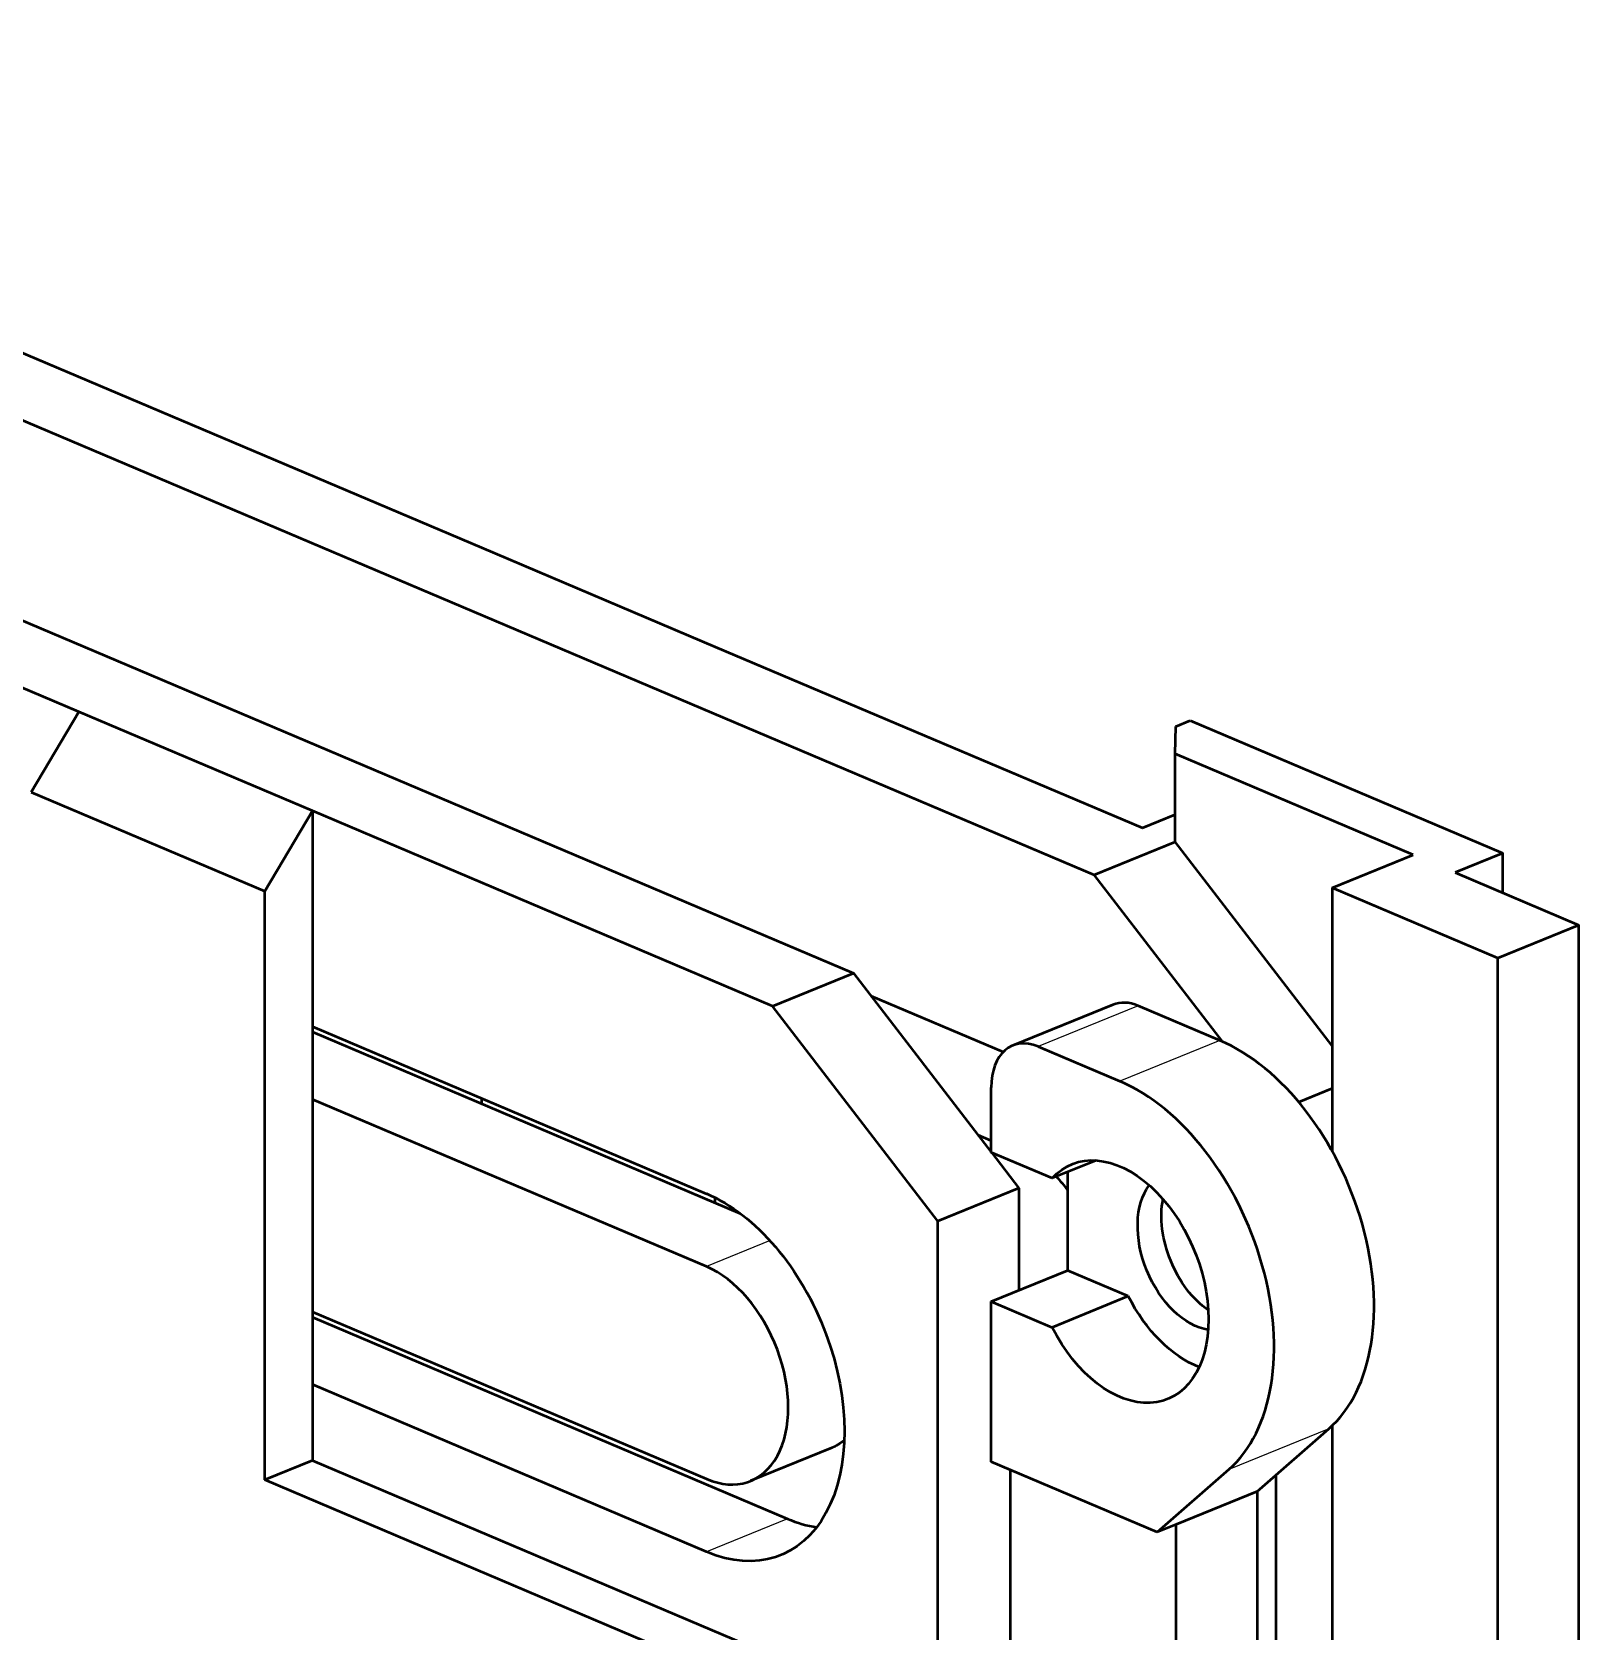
# Model space of a CAD drawing. Header units: millimetres. Extents: x 0 to 420, y 0 to 297.
# Drawn here: x 149.92 to 173.1, y 197.64 to 221.61 of the extents above; entities that cross this region are included whole.
import ezdxf

# ---------------------------------------------------------------- set-up
doc = ezdxf.new("R2010")
doc.units = ezdxf.units.MM
doc.header["$LTSCALE"] = 0.75
doc.layers.add('Visible', color=7, linetype='Continuous', lineweight=50)
doc.layers.add('Visible Narrow', color=7, linetype='Continuous', lineweight=25)

msp = doc.modelspace()

# ---------------------------------------------------------------- linework, layer by layer
at = {"layer": 'Visible', "extrusion": (-4.13746e-17, 0.909404, 0.415914)}
for p, q in [((136.064, 221.607), (165.835, 208.979)), ((132.458, 220.136), (162.229, 207.509)), ((147.671, 217.693), (156.656, 213.882)), ((150.622, 211.422), (141.637, 215.233)), ((156.656, 213.882), (160.156, 212.398)), ((160.156, 212.398), (166.558, 209.682)), ((150.622, 211.422), (149.908, 210.221)), ((154.123, 209.937), (150.622, 211.422)), ((167.048, 210.793), (167.058, 211.205)), ((167.058, 211.205), (167.272, 211.292)), ((167.272, 211.292), (171.956, 209.305)), ((167.048, 209.474), (167.048, 210.793)), ((170.612, 209.281), (167.048, 210.793)), ((149.908, 210.221), (153.409, 208.736)), ((153.409, 208.736), (154.123, 209.937)), ((161.015, 207.014), (154.123, 209.937)), ((154.123, 209.937), (154.123, 206.709)), ((166.558, 209.682), (167.048, 209.882)), ((165.835, 208.979), (167.048, 209.474)), ((169.398, 206.419), (167.048, 209.474)), ((169.398, 208.786), (170.612, 209.281)), ((171.956, 209.305), (171.242, 209.014)), ((171.956, 208.711), (171.956, 209.305)), ((171.242, 209.014), (173.097, 208.227)), ((167.754, 206.483), (165.835, 208.979)), ((171.883, 207.732), (169.398, 208.786)), ((169.398, 208.786), (169.398, 204.845)), ((153.409, 199.915), (153.409, 208.736)), ((173.097, 208.227), (171.883, 207.732)), ((173.097, 184.719), (173.097, 208.227)), ((171.883, 184.224), (171.883, 207.732)), ((161.015, 207.014), (162.229, 207.509)), ((162.229, 207.509), (164.293, 204.825)), ((162.49, 207.17), (164.473, 206.328)), ((163.493, 203.791), (161.015, 207.014)), ((166.115, 207.035), (164.615, 206.424)), ((167.717, 206.499), (166.492, 207.019)), ((154.123, 206.709), (160.027, 204.204)), ((154.123, 206.709), (154.123, 205.617)), ((154.123, 206.627), (160.532, 203.909)), ((164.993, 206.407), (166.218, 205.888)), ((164.293, 204.82), (164.293, 205.795)), ((169.398, 205.781), (168.898, 205.577)), ((154.123, 205.617), (154.123, 202.434)), ((160.027, 203.113), (154.123, 205.617)), ((156.656, 205.634), (156.656, 205.553)), ((164.293, 204.995), (164.098, 205.078)), ((165.203, 204.434), (164.293, 204.82)), ((164.299, 204.817), (164.707, 204.286)), ((165.862, 204.703), (165.203, 204.434)), ((165.435, 204.529), (165.435, 203.053)), ((164.707, 204.286), (163.493, 203.791)), ((164.707, 204.286), (164.707, 202.756)), ((160.156, 204.068), (160.156, 204.144)), ((163.493, 196.232), (163.493, 203.791)), ((164.293, 202.587), (165.435, 203.053)), ((166.345, 202.667), (165.435, 203.053)), ((164.293, 202.587), (165.203, 202.201)), ((164.293, 200.187), (164.293, 202.587)), ((166.345, 202.667), (165.203, 202.201)), ((154.123, 202.434), (154.123, 201.343)), ((154.123, 202.434), (160.027, 199.93)), ((154.123, 202.353), (161.241, 199.334)), ((160.027, 198.839), (154.123, 201.343)), ((154.123, 201.343), (154.123, 200.206)), ((168.277, 199.744), (169.351, 200.683)), ((169.398, 200.726), (169.398, 188.961)), ((161.902, 200.396), (160.688, 199.901)), ((154.123, 200.206), (153.409, 199.915)), ((154.123, 200.206), (163.493, 196.232)), ((166.778, 199.132), (164.293, 200.187)), ((165.65, 194.723), (153.409, 199.915)), ((164.578, 200.066), (164.578, 195.772)), ((167.852, 200.072), (166.778, 199.132)), ((168.558, 189.318), (168.558, 199.989)), ((168.277, 199.744), (167.064, 199.249)), ((168.277, 199.744), (168.277, 182.754)), ((167.064, 199.249), (166.778, 199.132)), ((167.064, 194.717), (167.064, 199.249))]:
    msp.add_line(p, q, dxfattribs=at)
at = {"layer": 'Visible'}
for centre, major_axis, start_param, end_param in [((166.492, 206.109), (-0.378, 0.926), -0.569689, 0), ((164.993, 205.498), (-0.378, 0.926), -0.569689, 1.001107), ((167.717, 203.498), (-1.246, 3.056), 3.357302, 5.713496), ((166.218, 202.887), (-1.246, 3.056), 3.357302, 5.713496), ((160.027, 201.521), (-0.661, 1.62), 2.571903, 5.713496), ((161.241, 202.016), (-1.114, 2.732), 2.571903, 2.78513)]:
    msp.add_ellipse(centre, major_axis=major_axis, ratio=0.636702, start_param=start_param, end_param=end_param, dxfattribs=at)
at = {"layer": 'Visible', "extrusion": (4.43039e-16, 1.31003e-16, -1)}
msp.add_ellipse((166.218, 202.887), major_axis=(-0.717, 1.759), ratio=0.636702, start_param=-0.298497, end_param=4.579468, dxfattribs=at)
at = {"layer": 'Visible', "extrusion": (6.09144e-16, 7.88455e-17, -1)}
msp.add_ellipse((164.847, 203.487), major_axis=(-0.529, 1.296), ratio=0.636702, start_param=1.011837, end_param=1.213136, dxfattribs=at)
at = {"layer": 'Visible', "extrusion": (7.72026e-16, 2.55091e-16, -1)}
for centre, start_param, end_param in [((167.36, 203.353), 3.501783, 5.922995), ((167.717, 203.498), 3.910436, 5.514342)]:
    msp.add_ellipse(centre, major_axis=(-0.472, 1.157), ratio=0.636702, start_param=start_param, end_param=end_param, dxfattribs=at)
at = {"layer": 'Visible', "extrusion": (5.85072e-16, 1.9901e-16, -1)}
msp.add_ellipse((160.027, 201.521), major_axis=(-1.114, 2.732), ratio=0.636702, start_param=0.569689, end_param=3.711282, dxfattribs=at)
at = {"layer": 'Visible', "extrusion": (5.3231e-16, 1.57329e-16, -1)}
msp.add_ellipse((167.36, 203.353), major_axis=(-0.717, 1.759), ratio=0.636702, start_param=3.676705, end_param=4.579468, dxfattribs=at)
at = {"layer": 'Visible', "extrusion": (6.69224e-16, 2.13166e-16, -1)}
msp.add_ellipse((161.241, 202.016), major_axis=(-0.661, 1.62), ratio=0.636702, start_param=2.94592, end_param=3.141593, dxfattribs=at)
at = {"layer": 'Visible Narrow', "extrusion": (-4.13746e-17, 0.909404, 0.415914)}
for p, q in [((166.492, 207.019), (164.993, 206.407)), ((167.717, 206.499), (166.218, 205.888)), ((160.978, 203.5), (160.027, 203.113)), ((169.351, 200.683), (167.852, 200.072)), ((161.241, 199.334), (160.027, 198.839))]:
    msp.add_line(p, q, dxfattribs=at)

doc.saveas('drawing.dxf')
